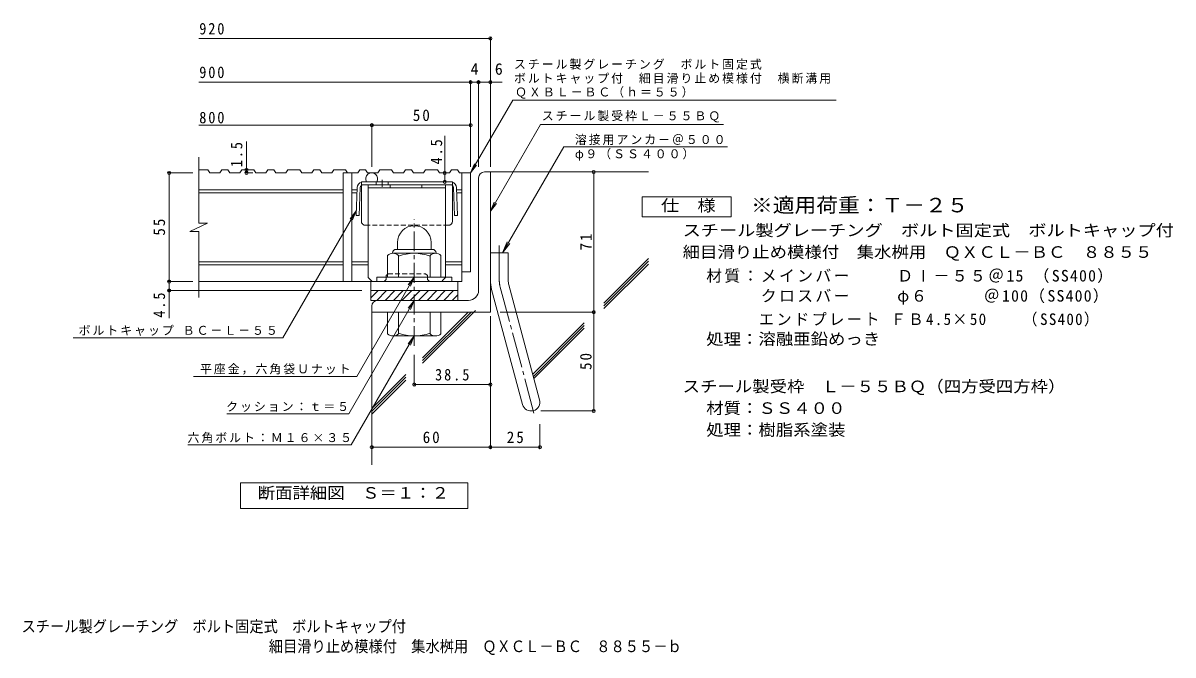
# Model space of a CAD drawing. Units: millimetres on the paper, enlarged 10 times, with parts at other scales. Extents: x -2136 to 2457, y -1943 to 1784.
# Drawn here: x -451 to 2457, y -1943 to -343 of the extents above; entities that cross this region are included whole.
import ezdxf
from ezdxf.enums import TextEntityAlignment as Align

# ---------------------------------------------------------------- set-up
doc = ezdxf.new("R2010")
doc.units = ezdxf.units.MM
doc.header["$LTSCALE"] = 10
doc.header["$PDMODE"] = 32
doc.header["$PDSIZE"] = 8
for name, pattern in [('CHAIN1', [8, 5, -1, 1, -1]), ('CHAIN2', [12, 9, -1, 1, -1]), ('DASHED1', [1.8, 1.2, -0.6])]:
    doc.linetypes.add(name, pattern=pattern)
for name, color, linetype, lineweight in [('D-1', 2, 'Continuous', 9), ('D-2', 3, 'Continuous', 9), ('D-4', 7, 'Continuous', 9), ('D-5', 7, 'Continuous', 9), ('D-6', 6, 'Continuous', 9), ('D-8', 4, 'Continuous', 9), ('D-9', 2, 'Continuous', 9)]:
    doc.layers.add(name, color=color, linetype=linetype, lineweight=lineweight)
doc.layers.add('F-4_F-4ﾚｲﾔ', color=2, linetype='Continuous')
doc.styles.add('ＭＳ ゴシック', font='')
doc.styles.get('ＭＳ ゴシック').set_extended_font_data('MS Gothic')

msp = doc.modelspace()

# ---------------------------------------------------------------- linework, layer by layer
at = {"layer": 'D-1'}
for p, q in [((716.18, -720.28), (731.18, -720.28)), ((731.18, -1075.28), (731.18, -720.28)), ((701.18, -735.28), (701.18, -1020.28)), ((496.18, -898.78), (496.18, -916.28)), ((581.18, -898.73), (581.18, -916.28)), ((483.68, -925.28), (483.68, -926.28)), ((592.43, -926.28), (484.93, -926.28)), ((492.68, -916.28), (584.68, -916.28)), ((593.68, -925.28), (593.68, -926.28)), ((731.18, -925.28), (776.18, -925.28)), ((776.18, -994.36), (776.18, -925.28)), ((471.18, -986.28), (471.18, -931.47)), ((498.68, -986.28), (498.68, -931.47)), ((578.68, -986.28), (578.68, -931.47)), ((606.18, -986.28), (606.18, -931.47)), ((633.68, -986.28), (443.68, -986.28)), ((443.68, -997.78), (443.68, -986.28)), ((633.68, -997.78), (633.68, -986.28)), ((734.25, -1017.65), (812.21, -1308.6)), ((777.71, -1006), (855.68, -1296.96)), ((428.68, -1020.28), (648.68, -1020.28)), ((428.68, -1038.96), (447.36, -1020.28)), ((428.68, -1045.28), (428.68, -1020.28)), ((428.68, -1045.28), (676.18, -1045.28)), ((443.58, -1045.28), (468.58, -1020.28)), ((464.79, -1045.28), (489.79, -1020.28)), ((486, -1045.28), (511, -1020.28)), ((507.22, -1045.28), (532.22, -1020.28)), ((528.43, -1045.28), (553.43, -1020.28)), ((549.64, -1045.28), (574.64, -1020.28)), ((570.86, -1045.28), (595.86, -1020.28)), ((592.07, -1045.28), (617.07, -1020.28)), ((613.28, -1045.28), (638.28, -1020.28)), ((634.5, -1045.28), (648.68, -1031.1)), ((648.68, -1045.28), (648.68, -1020.28)), ((431.18, -1060.28), (431.18, -1075.28)), ((731.18, -1075.28), (431.18, -1075.28)), ((471.18, -1075.28), (471.18, -1130.09)), ((498.68, -1075.28), (498.68, -1130.09)), ((578.68, -1075.28), (578.68, -1130.09)), ((606.18, -1075.28), (606.18, -1130.09)), ((483.68, -1136.28), (483.68, -1135.28)), ((592.43, -1135.28), (484.93, -1135.28)), ((593.68, -1136.28), (593.68, -1135.28))]:
    msp.add_line(p, q, dxfattribs=at)
at = {"layer": 'D-1', "linetype": 'CHAIN1'}
msp.add_line((538.68, -1160.71), (538.68, -839.77), dxfattribs=at)
at = {"layer": 'D-1', "linetype": 'CHAIN2'}
for p, q in [((753.68, -994.36), (753.68, -906.26)), ((755.98, -1011.83), (843.29, -1337.66))]:
    msp.add_line(p, q, dxfattribs=at)
at = {"layer": 'D-1'}
for centre, radius, start, end in [((716.18, -735.28), 15, 90, 180), ((538.68, -898.78), 42.5, 90, 180), ((538.73, -898.73), 42.45, 0, 90), ((484.93, -947.08), 20.8, 48.62012, 131.38165), ((492.68, -925.28), 9, 90, 180), ((538.68, -1046.28), 120, 70.52881, 109.47119), ((592.43, -947.08), 20.8, 48.61835, 131.37988), ((584.68, -925.28), 9, 0, 90), ((821.18, -994.36), 90, 180, 195), ((821.18, -994.36), 45, 180, 195.00002), ((446.18, -1060.28), 15, 90, 180), ((676.18, -1020.28), 25, 270, 0), ((484.93, -1114.48), 20.8, 228.61835, 311.37988), ((538.68, -1015.28), 120, 250.52881, 289.47119), ((592.43, -1114.48), 20.8, 228.62012, 311.38165), ((833.94, -1302.78), 22.5, 195.00014, 14.99991)]:
    msp.add_arc(centre, radius, start, end, dxfattribs=at)
at = {"layer": 'D-1', "linetype": 'CHAIN2'}
msp.add_arc((821.18, -994.36), 67.5, 180, 194.99995, dxfattribs=at)
at = {"layer": 'D-2'}
for p, q in [((-6.49, -849.93), (-6.49, -682.78)), ((16.75, -715.28), (-6.49, -715.28)), ((16.75, -715.28), (21.75, -722.78)), ((47.32, -722.78), (21.75, -722.78)), ((52.32, -715.28), (47.32, -722.78)), ((67.32, -715.28), (52.32, -715.28)), ((67.32, -715.28), (72.32, -722.78)), ((72.32, -722.78), (97.88, -722.78)), ((102.88, -715.28), (97.88, -722.78)), ((132.88, -715.28), (102.88, -715.28)), ((132.88, -715.28), (137.88, -722.78)), ((163.45, -722.78), (137.88, -722.78)), ((168.45, -715.28), (163.45, -722.78)), ((183.45, -715.28), (168.45, -715.28)), ((183.45, -715.28), (188.45, -722.78)), ((188.45, -722.78), (214.01, -722.78)), ((219.01, -715.28), (214.01, -722.78)), ((249.01, -715.28), (219.01, -715.28)), ((249.01, -715.28), (254.01, -722.78)), ((279.58, -722.78), (254.01, -722.78)), ((284.58, -715.28), (279.58, -722.78)), ((299.58, -715.28), (284.58, -715.28)), ((299.58, -715.28), (304.58, -722.78)), ((304.58, -722.78), (330.14, -722.78)), ((335.14, -715.28), (330.14, -722.78)), ((365.14, -715.28), (335.14, -715.28)), ((365.14, -715.28), (370.14, -722.78)), ((381.18, -722.78), (381.18, -997.78)), ((400.71, -715.28), (395.71, -722.78)), ((415.71, -715.28), (400.71, -715.28)), ((415.71, -715.28), (420.71, -722.78)), ((420.71, -722.78), (446.27, -722.78)), ((451.27, -715.28), (446.27, -722.78)), ((481.27, -715.28), (451.27, -715.28)), ((481.27, -715.28), (486.27, -722.78)), ((511.84, -722.78), (486.27, -722.78)), ((516.84, -715.28), (511.84, -722.78)), ((531.84, -715.28), (516.84, -715.28)), ((531.84, -715.28), (536.84, -722.78)), ((536.84, -722.78), (562.4, -722.78)), ((567.4, -715.28), (562.4, -722.78)), ((597.4, -715.28), (567.4, -715.28)), ((597.4, -715.28), (602.4, -722.78)), ((627.97, -722.78), (602.4, -722.78)), ((632.97, -715.28), (627.97, -722.78)), ((647.97, -715.28), (632.97, -715.28)), ((647.97, -715.28), (652.97, -722.78)), ((681.18, -722.78), (652.97, -722.78)), ((658.68, -722.78), (658.68, -997.78)), ((681.18, -722.78), (681.18, -972.78)), ((358.68, -765.28), (-6.49, -765.28)), ((358.68, -772.78), (-6.49, -772.78)), ((393.76, -765.28), (381.18, -765.28)), ((393.48, -772.78), (381.18, -772.78)), ((658.68, -765.28), (646.1, -765.28)), ((658.68, -772.78), (646.38, -772.78)), ((-28.6, -870.63), (16, -849.93)), ((-28.6, -870.63), (-6.49, -870.63)), ((16, -849.93), (-6.49, -849.93)), ((-6.49, -1037.78), (-6.49, -870.63)), ((358.68, -947.78), (-6.49, -947.78)), ((358.68, -955.28), (-6.49, -955.28)), ((422.43, -947.78), (381.18, -947.78)), ((422.43, -955.28), (381.18, -955.28)), ((658.68, -947.78), (617.43, -947.78)), ((658.68, -955.28), (617.43, -955.28)), ((681.18, -972.78), (658.68, -972.78)), ((658.68, -997.78), (-6.49, -997.78)), ((428.68, -1020.28), (428.68, -997.78)), ((648.68, -1020.28), (648.68, -997.78))]:
    msp.add_line(p, q, dxfattribs=at)
msp.add_lwpolyline([(395.71, -722.78), (358.68, -722.78), (358.68, -997.78)], dxfattribs=at)
msp.add_arc((431.18, -737.78), 15, 329.99795, 210.00205, dxfattribs=at)
at = {"layer": 'D-4'}
for p, q in [((-6.49, -382.41), (731.18, -382.41)), ((731.18, -707.33), (731.18, -379.41)), ((-6.49, -493.11), (760.55, -493.11)), ((681.18, -707.33), (681.18, -490.11)), ((701.18, -707.33), (701.18, -490.11)), ((681.18, -722.78), (787.61, -538.44)), ((-6.49, -601.86), (681.18, -601.86)), ((431.18, -707.33), (431.18, -598.86)), ((615.62, -745.28), (615.62, -628.98)), ((114.38, -722.78), (114.38, -643.17)), ((-21.2, -722.78), (-84.2, -722.78)), ((-81.2, -722.78), (-81.2, -720.28)), ((-81.2, -1090.55), (-81.2, -722.78)), ((130.13, -722.78), (111.38, -722.78)), ((992.46, -1325.28), (992.46, -720.28)), ((-21.2, -997.78), (-84.2, -997.78)), ((406.18, -1020.28), (-84.2, -1020.28)), ((756.18, -1075.28), (995.46, -1075.28)), ((731.18, -1085.72), (731.18, -1419.86)), ((538.68, -1182.81), (538.68, -1261.46)), ((538.68, -1258.46), (731.18, -1258.46)), ((858.94, -1325.28), (995.46, -1325.28)), ((856.44, -1358.6), (856.44, -1419.86)), ((431.18, -1416.86), (856.44, -1416.86))]:
    msp.add_line(p, q, dxfattribs=at)
at = {"layer": 'D-4', "color": 2}
msp.add_lwpolyline([(99.19, -1572.01), (99.19, -1507.02), (674.19, -1507.02), (674.19, -1572.01)], close=True, dxfattribs=at)
at = {"layer": 'D-4'}
for p in [(731.18, -382.41), (681.18, -493.11), (701.18, -493.11), (731.18, -493.11), (431.18, -601.86), (681.18, -601.86), (-81.2, -722.78), (114.38, -715.28), (114.38, -722.78), (615.62, -722.78), (992.46, -720.28), (615.62, -745.28), (-81.2, -997.78), (-81.2, -1020.28), (992.46, -1075.28), (538.68, -1258.46), (731.18, -1258.46), (992.46, -1325.28), (431.18, -1416.86), (731.18, -1416.86), (856.44, -1416.86)]:
    msp.add_point(p, dxfattribs=at)
at = {"layer": 'D-5'}
for p, q in [((787.61, -538.44), (1605.43, -538.44)), ((731.18, -819.7), (858.11, -599.85)), ((858.11, -599.85), (1320.51, -599.85)), ((916.68, -656.93), (761.75, -925.28)), ((916.68, -656.93), (1330.63, -656.93)), ((681.18, -722.78), (690.75, -699.68)), ((681.18, -722.78), (696.4, -702.95)), ((731.18, -819.7), (740.75, -796.61)), ((731.18, -819.7), (746.4, -799.87)), ((391.77, -818.78), (206.35, -1139.93)), ((391.77, -818.78), (376.55, -838.62)), ((391.77, -818.78), (382.2, -841.88)), ((761.75, -925.28), (773.23, -897.56)), ((761.75, -925.28), (780.01, -901.48)), ((538.68, -986.28), (393.34, -1238.02)), ((538.68, -986.28), (523.46, -1006.12)), ((538.68, -986.28), (529.11, -1009.38)), ((538.68, -1045.28), (373, -1332.26)), ((538.68, -1045.28), (523.46, -1065.11)), ((538.68, -1045.28), (529.11, -1068.38)), ((-323.54, -1139.93), (206.35, -1139.93)), ((538.68, -1135.28), (379.37, -1411.22)), ((538.68, -1135.28), (523.46, -1155.12)), ((538.68, -1135.28), (529.11, -1158.38)), ((-19.8, -1238.02), (393.34, -1238.02)), ((64.62, -1332.26), (373, -1332.26)), ((-33.77, -1411.22), (379.37, -1411.22))]:
    msp.add_line(p, q, dxfattribs=at)
at = {"layer": 'D-5', "color": 2}
msp.add_lwpolyline([(1115.16, -833.6), (1115.16, -783.6), (1340.16, -783.6), (1340.16, -833.6)], close=True, dxfattribs=at)
at = {"layer": 'D-6'}
for p, q in [((731.18, -720.28), (1131.18, -720.28)), ((1018.43, -1052.11), (1131.18, -939.36)), ((1018.43, -1059.17), (1131.18, -946.42)), ((1018.43, -1066.25), (1131.18, -953.5)), ((431.18, -1075.28), (431.18, -1461.43)), ((559.65, -1204.63), (693.17, -1071.11)), ((559.65, -1197.56), (683.12, -1074.08)), ((559.65, -1190.49), (674.98, -1075.16)), ((838.33, -1232.21), (968.6, -1101.93)), ((839.82, -1237.78), (968.6, -1109)), ((841.31, -1243.36), (968.6, -1116.07)), ((431.18, -1318.96), (517.26, -1232.88)), ((431.18, -1326.02), (517.26, -1239.95)), ((431.18, -1333.1), (517.26, -1247.02))]:
    msp.add_line(p, q, dxfattribs=at)
at = {"layer": 'D-8'}
for p, q in [((422.43, -752.78), (617.43, -752.78)), ((422.43, -987.78), (422.43, -752.78)), ((478, -760.28), (478, -752.78)), ((558, -760.28), (558, -752.78)), ((617.43, -987.78), (617.43, -752.78)), ((422.43, -760.28), (617.43, -760.28)), ((422.43, -987.78), (432.43, -997.78))]:
    msp.add_line(p, q, dxfattribs=at)
at = {"layer": 'D-8', "linetype": 'DASHED1'}
for p, q in [((472.43, -977.78), (567.43, -977.78)), ((617.43, -987.78), (607.43, -997.78)), ((462.43, -997.78), (432.43, -997.78)), ((467.43, -992.78), (462.43, -997.78)), ((572.43, -992.78), (577.43, -997.78)), ((607.43, -997.78), (577.43, -997.78))]:
    msp.add_line(p, q, dxfattribs=at)
for points in [[(467.43, -992.78), (467.43, -982.78), (472.43, -977.78)], [(572.43, -992.78), (572.43, -982.78), (567.43, -977.78)]]:
    msp.add_lwpolyline(points, dxfattribs=at)
at = {"layer": 'D-9'}
for p, q in [((634.93, -745.28), (404.93, -745.28)), ((404.93, -845.28), (404.93, -754.25)), ((630.52, -752.78), (409.39, -752.78)), ((442.72, -745.28), (442.72, -752.78)), ((472.72, -745.28), (472.72, -752.78)), ((634.93, -845.28), (634.93, -754.25)), ((394.4, -759.72), (391.77, -830.28)), ((401.89, -760), (399.27, -830.48)), ((637.98, -760), (640.6, -830.48)), ((645.47, -759.72), (648.1, -830.28)), ((399.27, -830.48), (391.77, -830.28)), ((640.6, -830.48), (648.1, -830.28))]:
    msp.add_line(p, q, dxfattribs=at)
at = {"layer": 'D-9', "linetype": 'DASHED1'}
for p, q in [((404.93, -754.25), (404.93, -745.28)), ((634.93, -754.25), (634.93, -745.28)), ((624.93, -855.28), (414.93, -855.28))]:
    msp.add_line(p, q, dxfattribs=at)
at = {"layer": 'D-9', "linetype": 'CHAIN1'}
msp.add_line((457.72, -740.33), (457.72, -757.73), dxfattribs=at)
at = {"layer": 'D-9'}
for centre, radius, start, end in [((409.39, -760.28), 15, 107.26667, 177.86924), ((409.39, -760.28), 7.5, 126.41565, 177.86924), ((409.39, -760.28), 7.5, 90, 126.41565), ((630.48, -760.28), 7.5, 53.58435, 90), ((630.48, -760.28), 15, 2.13076, 72.73333), ((630.48, -760.28), 7.5, 2.13076, 53.58435), ((414.93, -845.28), 10, 180, 221.40888), ((624.93, -845.28), 10, 318.59112, 0)]:
    msp.add_arc(centre, radius, start, end, dxfattribs=at)
at = {"layer": 'D-9', "linetype": 'DASHED1'}
for centre, start, end in [((414.93, -845.28), 221.40888, 270), ((624.93, -845.28), 270, 318.59112)]:
    msp.add_arc(centre, 10, start, end, dxfattribs=at)

# ---------------------------------------------------------------- texts
at = {"layer": 'D-4', "color": 2, "style": 'ＭＳ ゴシック'}
for s, p in [('4', (681.18, -483.11)), ('6', (742.43, -483.11))]:
    msp.add_text(s, height=29.33, dxfattribs=at).set_placement(p, align=Align.BOTTOM_LEFT)
at = {"layer": 'D-4', "color": 2, "style": 'ＭＳ ゴシック', "width": 1.1}
msp.add_text('断面詳細図\u3000Ｓ＝１：２', height=29.33, dxfattribs=at).set_placement((142.61, -1556.04), align=Align.BOTTOM_LEFT)
at = {"layer": 'D-4', "color": 2, "char_height": 29.33, "attachment_point": 7, "style": 'ＭＳ ゴシック'}
for s, insert in [('\\T1.27;\\W0.9;920', (-4.99, -372.78)), ('\\T1.27;\\W0.9;900', (-4.99, -483.11)), ('\\T1.27;\\W0.9;800', (-4.99, -597.64)), ('\\T1.27;\\W0.95;50', (534.93, -591.86)), ('\\T1.28;\\W0.9;38.5', (591.18, -1248.46)), ('\\T1.27;\\W0.95;60', (559.93, -1406.86)), ('\\T1.27;\\W0.95;25', (772.56, -1406.86))]:
    msp.add_mtext(s, dxfattribs=dict(at, insert=insert))
at = {"layer": 'D-4', "color": 2, "char_height": 29.33, "attachment_point": 7, "rotation": 90, "style": 'ＭＳ ゴシック'}
for s, insert in [('\\T1.27;\\W0.9;1.5', (104.38, -708.17)), ('\\T1.27;\\W0.9;4.5', (609.62, -701.27)), ('\\T1.27;\\W0.95;55', (-91.2, -881.53)), ('\\T1.27;\\W0.95;71', (987.46, -919.03)), ('\\T1.27;\\W0.9;4.5', (-91.2, -1089.11)), ('\\T1.27;\\W0.95;50', (987.46, -1221.53))]:
    msp.add_mtext(s, dxfattribs=dict(at, insert=insert))
at = {"layer": 'D-5', "color": 3, "style": 'ＭＳ ゴシック', "width": 1.1}
msp.add_text('※適用荷重：Ｔ－２５', height=36.66, dxfattribs=at).set_placement((1390.16, -833.6), align=Align.BOTTOM_LEFT)
at = {"layer": 'D-5', "color": 2, "style": 'ＭＳ ゴシック'}
for s, width, p in [('仕\u3000様', 1.15, (1162.66, -828.6)), ('スチール製グレーチング\u3000ボルト固定式\u3000ボルトキャップ付', 1.15, (1217.25, -891.52)), ('細目滑り止め模様付\u3000集水桝用\u3000ＱＸＣＬ－ＢＣ\u3000８８５５', 1.1, (1217.25, -946.52)), ('処理：溶融亜鉛めっき', 1.1, (1276.96, -1166.52)), ('スチール製受枠\u3000Ｌ－５５ＢＱ（四方受四方枠）', 1.1, (1217.25, -1286.52)), ('材質：ＳＳ４００', 1.1, (1276.96, -1341.52)), ('処理：樹脂系塗装', 1.1, (1276.96, -1396.52))]:
    msp.add_text(s, height=29.33, dxfattribs=dict(at, width=width)).set_placement(p, align=Align.BOTTOM_LEFT)
at = {"layer": 'D-5', "char_height": 21.99, "attachment_point": 7, "style": 'ＭＳ ゴシック'}
for s, insert in [('\\T1.17;スチール製グレーチング\u3000ボルト固定式', (790.83, -461.57)), ('\\T1.17;ボルトキャップ付\u3000細目滑り止め模様付\u3000横断溝用', (790.83, -497.14)), ('\\T1.17;ＱＸＢＬ－ＢＣ（ｈ＝５５）', (793.63, -534.92)), ('\\T1.17;スチール製受枠Ｌ－５５ＢＱ', (861.23, -595.09)), ('\\T1.17;溶接用アンカ－＠５００', (944.76, -652.28)), ('\\T1.17;φ９（ＳＳ４００）', (944.76, -691.59)), ('\\T1.17;ボルトキャップ\\~ＢＣ－Ｌ－５５', (-310.05, -1135.28)), ('\\T1.17;平座金，六角袋Ｕナット', (-3.23, -1233.36)), ('\\T1.17;クッション：ｔ＝５', (62.99, -1327.6)), ('\\T1.17;六角ボルト：Ｍ１６×３５', (-34.7, -1406.57))]:
    msp.add_mtext(s, dxfattribs=dict(at, insert=insert))
at = {"layer": 'D-5', "color": 2, "char_height": 29.33, "attachment_point": 7, "style": 'ＭＳ ゴシック'}
for s, insert in [('\\T1.15;材質：メインバー\u3000\u3000\\~ＤⅠ－５５＠15\\~（SS400）', (1276.96, -1001.52)), ('\\T1.15;\u3000\u3000\u3000クロスバー\u3000\u3000\\~φ６\u3000\u3000\u3000＠100（SS400）', (1276.96, -1056.52)), ('\\T1.17;\\W0.95;\u3000\u3000\u3000エンドプレート\\~ＦＢ4.5×50\\~\\~\\~\\~（SS400）', (1276.96, -1111.52))]:
    msp.add_mtext(s, dxfattribs=dict(at, insert=insert))
at = {"layer": 'F-4_F-4ﾚｲﾔ', "style": 'ＭＳ ゴシック', "width": 0.9}
for s, p in [('スチール製グレーチング\u3000ボルト固定式\u3000ボルトキャップ付\u3000', (-454.38, -1893.83)), ('細目滑り止め模様付\u3000集水桝用\u3000ＱＸＣＬ－ＢＣ\u3000８８５５－ｂ', (170.78, -1944.38))]:
    msp.add_text(s, height=29.33, dxfattribs=at).set_placement(p, align=Align.BOTTOM_LEFT)

doc.saveas('drawing.dxf')
